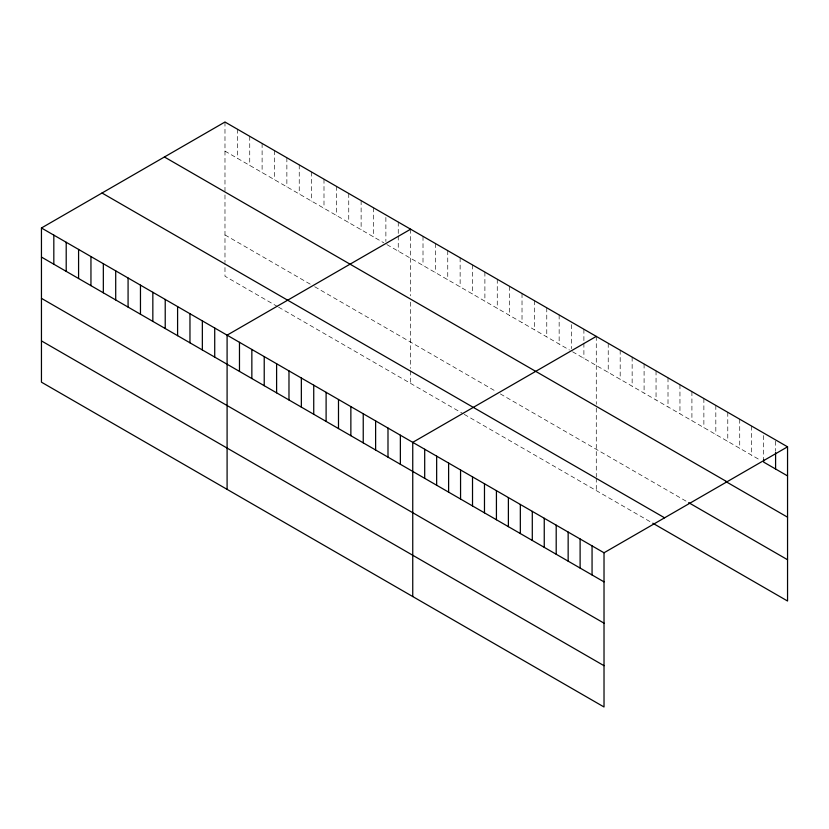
<?xml version="1.0" encoding="UTF-8"?>
<svg xmlns="http://www.w3.org/2000/svg" width="829" height="829" viewBox="0 0 829 829"><rect width="100%" height="100%" fill="white"/><g stroke="black" fill="none" stroke-linecap="round" stroke-linejoin="round"><path stroke-width="0.62" stroke-dasharray="4.14 3.11" d="M224.98 151.116L383.817 242.814M386.905 244.596L569.461 349.993M572.559 351.786L760.38 460.219M224.98 234.939L311.621 284.958M314.709 286.741L496.229 391.547M500.353 393.92L687.562 502.011M277.58 306.595L224.98 276.223L224.98 263.715M278.617 307.186L463.224 413.775M464.261 414.365L651.698 522.591M775.592 441.183L775.592 451.297M763.644 435.546L763.644 459.577M751.685 426.116L751.685 455.204M739.727 419.205L739.727 448.302M727.779 412.303L727.779 441.401M715.821 405.402L715.821 434.5M703.873 398.5L703.873 427.598M691.914 391.599L691.914 420.697M679.956 384.697L679.956 413.795M668.008 377.796L668.008 406.894M656.05 370.895L656.05 399.992M644.092 363.993L644.092 393.091M632.144 357.092L632.144 386.179M620.185 350.19L620.185 379.278M608.227 343.289L608.227 372.376M596.279 336.387L596.279 404.262M596.279 408.055L596.279 476.83M596.279 478.074L596.279 490.592M583.896 329.237L583.896 341.89M583.896 343.154L583.896 358.335M571.523 324.626L571.523 348.657M559.15 314.947L559.15 344.045M546.767 307.808L546.767 336.895M534.394 300.658L534.394 329.755M522.021 293.518L522.021 322.605M509.638 286.368L509.638 315.455M497.265 279.218L497.265 308.315M484.892 272.078L484.892 301.165M472.509 264.928L472.509 294.026M460.136 257.788L460.136 286.875M447.753 250.638L447.753 279.736M435.38 243.498L435.38 272.586M423.008 236.348L423.008 265.446M410.624 229.208L410.624 295.829M410.624 302.16L410.624 368.387M410.624 370.895L410.624 383.402M398.252 222.058L398.252 234.711M398.252 235.975L398.252 251.146M385.879 217.447L385.879 241.477M373.496 207.768L373.496 236.856M361.123 200.618L361.123 229.716M348.75 193.478L348.75 222.566M336.367 186.328L336.367 215.426M323.994 179.188L323.994 208.276M311.621 172.038L311.621 201.136M299.238 164.898L299.238 193.986M286.865 157.748L286.865 186.836M274.482 150.598L274.482 179.696M262.109 143.458L262.109 172.546M249.736 136.308L249.736 165.406M237.353 129.169L237.353 158.256M224.98 122.018L224.98 191.147M224.98 194.981L224.98 262.461"/><path stroke-width="1.24" d="M41.45 227.985L604.02 552.777L604.02 706.982L41.45 382.179L41.45 227.985L224.98 122.018L787.55 446.821L787.55 601.015L652.786 523.213M410.624 229.208L227.094 335.165L227.094 489.369M596.279 336.387L412.749 442.344L412.749 596.548M604.02 552.777L787.55 446.821M787.55 475.908L763.644 462.105L763.644 459.577M164.411 156.992L726.981 481.784M725.603 481.431L787.55 517.192M688.65 502.633L787.55 559.73M102.019 193.012L664.589 517.814M41.45 257.073L604.02 581.865M41.45 298.357L604.02 623.159M41.45 340.895L604.02 665.697M775.592 452.561L775.592 469.007M592.061 545.876L592.061 574.963M580.113 538.974L580.113 568.062M568.155 532.073L568.155 561.16M556.197 525.171L556.197 554.259M544.249 518.27L544.249 547.358M532.291 511.369L532.291 540.456M520.332 504.467L520.332 533.555M508.384 497.566L508.384 526.653M496.426 490.664L496.426 519.752M484.478 483.763L484.478 512.85M472.52 476.862L472.52 505.949M460.561 469.95L460.561 499.048M448.613 463.048L448.613 492.146M436.655 456.147L436.655 485.245M424.697 449.245L424.697 478.343M400.366 435.204L400.366 464.292M387.993 428.054L387.993 457.152M375.62 420.914L375.62 450.002M363.237 413.764L363.237 442.852M350.864 406.624L350.864 435.712M338.491 399.474L338.491 428.562M326.108 392.324L326.108 421.422M313.735 385.184L313.735 414.272M301.352 378.034L301.352 407.132M288.979 370.895L288.979 399.982M276.606 363.744L276.606 392.842M264.223 356.605L264.223 385.692M251.85 349.455L251.85 378.542M239.477 342.315L239.477 371.402M214.721 328.015L214.721 357.112M202.349 320.875L202.349 349.962M189.965 313.725L189.965 342.823M177.593 306.585L177.593 335.672M165.22 299.435L165.22 328.533M152.837 292.295L152.837 321.383M140.464 285.145L140.464 314.232M128.08 278.005L128.08 307.093M115.708 270.855L115.708 299.943M103.335 263.705L103.335 292.803M90.952 256.565L90.952 285.653M78.579 249.415L78.579 278.513M66.206 242.275L66.206 271.363M53.823 235.125L53.823 264.223"/></g></svg>
